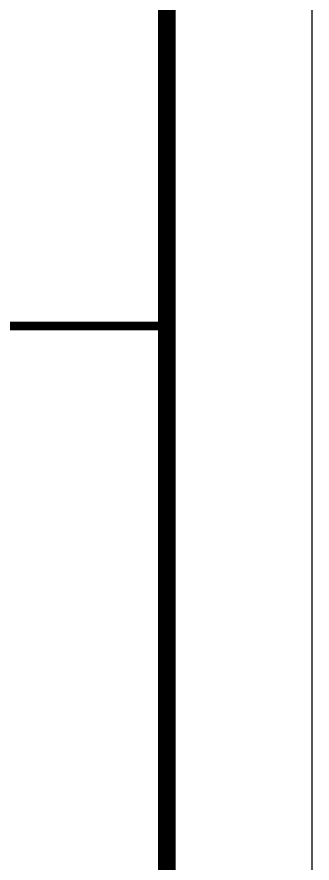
# Model space of a CAD drawing. Extents: x -12047294 to -5625356, y -1456591 to -622873.
# Drawn here: x -5927089 to -5924040, y -716634 to -707908 of the extents above; entities that cross this region are included whole.
import ezdxf
from ezdxf.enums import TextEntityAlignment as Align

# ---------------------------------------------------------------- set-up
doc = ezdxf.new("R2010")
doc.units = 0
doc.header["$LTSCALE"] = 10
doc.header["$MEASUREMENT"] = 0
doc.layers.add('图框', color=7, linetype='Continuous')
doc.styles.add('TKZ1_tjhts.shx', font='tjromant.shx', dxfattribs={"bigfont": 'tjhts.shx'})

# ---------------------------------------------------------------- blocks, each defined once
blk = doc.blocks.new('2015建筑类图框_A0')
at = {"const_width": 1.2}
blk.add_lwpolyline([(25, 831), (1179, 831), (1179, 10), (25, 10), (25, 831)], close=True, dxfattribs=at)
at = {"layer": '图框'}
blk.add_line((1189, 0), (1189, 841), dxfattribs=at)
at = {"layer": '图框', "const_width": 0.6}
blk.add_lwpolyline([(1099, 384), (1179, 384)], dxfattribs=at)
at = {"style": 'TKZ1_tjhts.shx', "flags": 1}
for tag, p in [('CLIENT', (1139, 392.878)), ('PROJETNAME', (1139, 295.717)), ('SHEETTITLE', (1139, 138.306))]:
    blk.add_attdef(tag, text='', height=5, dxfattribs=at).set_placement(p, align=Align.MIDDLE_CENTER)
at = {"style": 'TKZ1_tjhts.shx'}
for tag, height, p in [('SUB-PROJECT', 3.6, (1149, 282)), ('SPRONO', 3, (1168.853, 271.464)), ('DISLIN', 3.6, (1129.114, 125.017)), ('STAGE', 3.6, (1168.846, 124.591)), ('REV', 3, (1168.421, 115.091)), ('SHENO', 3, (1128.972, 114.099))]:
    blk.add_attdef(tag, text='', height=height, dxfattribs=at).set_placement(p, align=Align.MIDDLE_CENTER)
at = {"style": 'TKZ1_tjhts.shx', "width": 0.6}
blk.add_attdef('PRONO', text='', height=3, dxfattribs=at).set_placement((1129.12, 271.771), align=Align.MIDDLE_CENTER)
blk = doc.blocks.new('*U174')
at = {"layer": '图框'}
blk.add_blockref('2015建筑类图框_A0', (0, 0), dxfattribs=at)

msp = doc.modelspace()

# ---------------------------------------------------------------- block references
at = {"layer": '图框', "xscale": 150, "yscale": 150, "zscale": 150}
msp.add_blockref('*U174', (-6102389.8, -768693.7, -200), dxfattribs=at)

doc.saveas('drawing.dxf')
